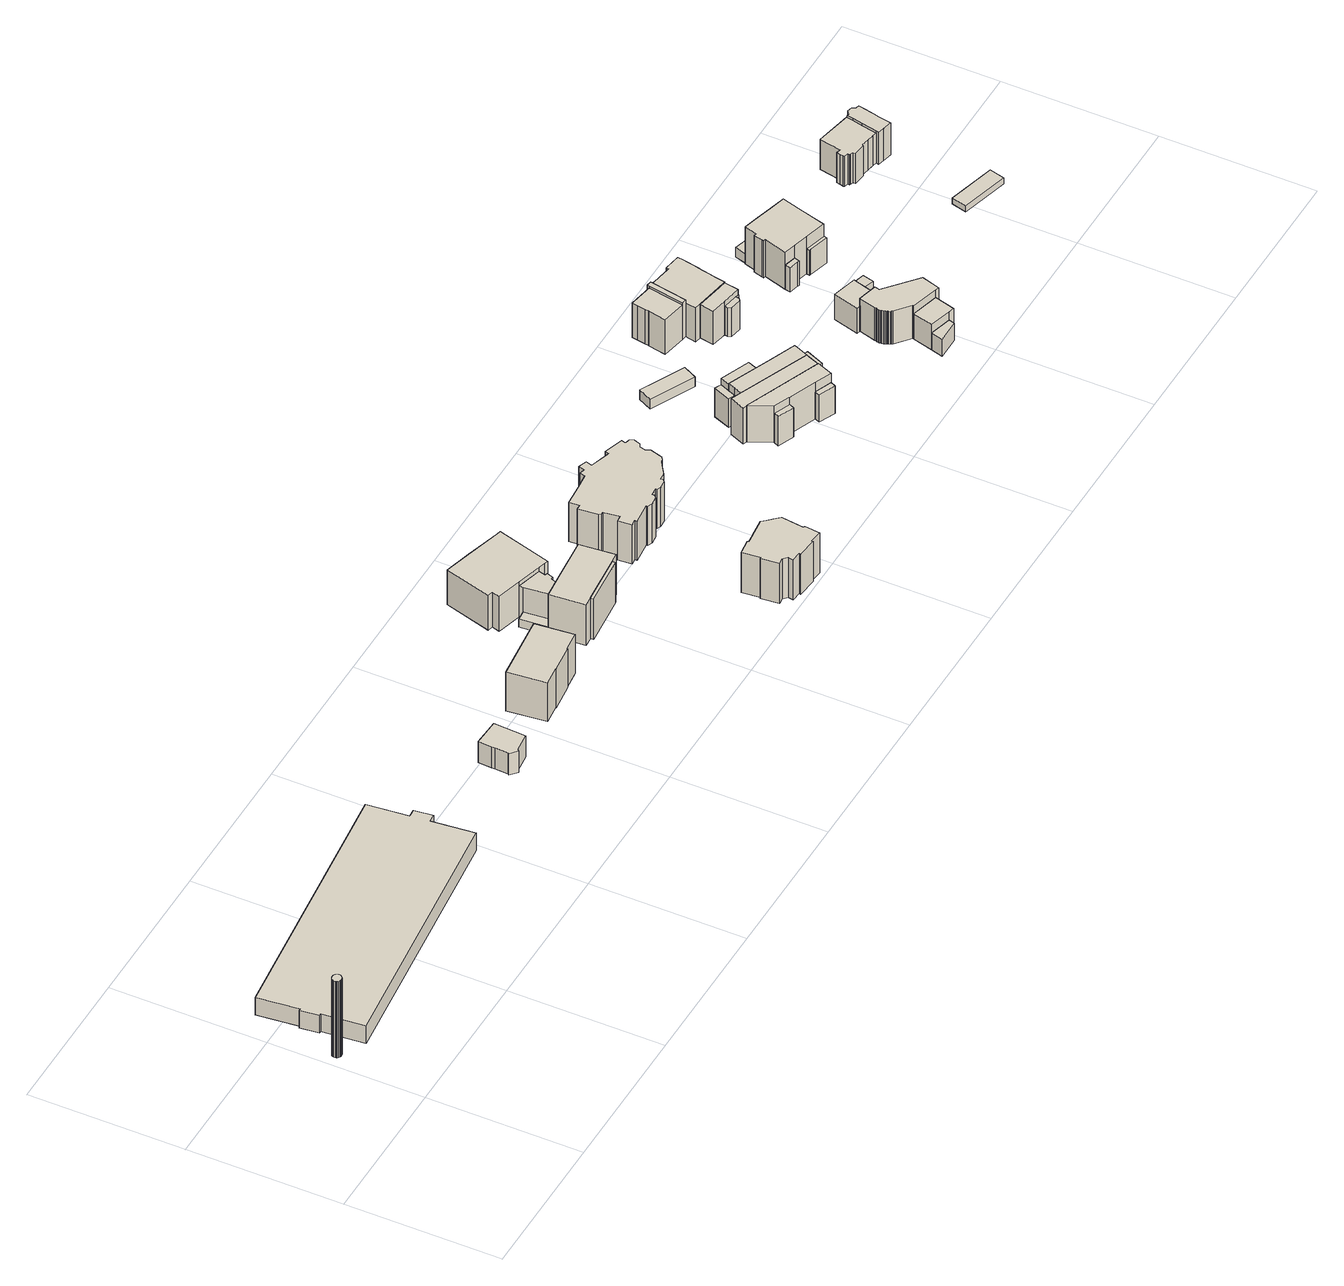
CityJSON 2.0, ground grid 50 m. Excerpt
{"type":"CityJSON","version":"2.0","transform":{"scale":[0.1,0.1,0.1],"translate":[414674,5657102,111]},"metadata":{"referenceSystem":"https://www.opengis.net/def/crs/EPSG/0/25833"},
"CityObjects":{
"building1":{"type":"Building","attributes":{"BodenHoehe":113.78,"gemHoehe":29,"BauwerkHoehe":29,"Breite":3,"Erfassungsdatum_Objekt":"2022-03-29","Gemeindeschluessel":"14612000","Geometrietyp2DReferenz":"3000","measuredHeight":29,"function":"51002_1260"},"geometry":[{"type":"Solid","lod":"1","boundaries":[[[[0,1,2,3,4,5,6,7,8,9,10,11,12,13,14,15,16,17,18,19,20,21,22,23]],[[24,25,26,27,28,29,30,31,32,33,34,35,36,37,38,39,40,41,42,43,44,45,46,47]],[[23,25,24,0]],[[22,26,25,23]],[[21,27,26,22]],[[20,28,27,21]],[[19,29,28,20]],[[18,30,29,19]],[[17,31,30,18]],[[16,32,31,17]],[[15,33,32,16]],[[14,34,33,15]],[[13,35,34,14]],[[12,36,35,13]],[[11,37,36,12]],[[10,38,37,11]],[[9,39,38,10]],[[8,40,39,9]],[[7,41,40,8]],[[6,42,41,7]],[[5,43,42,6]],[[4,44,43,5]],[[3,45,44,4]],[[2,46,45,3]],[[1,47,46,2]],[[0,24,47,1]]]]}]},
"building2":{"type":"Building","attributes":{"Dachtyp_tdc":"tdcFreeFormRoof","Gemeindeschluessel":14612000,"Dachneigung":10.06,"QualitaetDacherkennung":5,"Geometrietyp2DReferenz":"3000","measuredHeight":12.62,"function":"31001_2461","roofType":"5000"},"geometry":[{"type":"Solid","lod":"1","boundaries":[[[[48,49,50,51,52,53,54,55,56,57,58,59]],[[60,61,62,63,64,65,66,67,68,69,70,71]],[[59,61,60,48]],[[58,62,61,59]],[[57,63,62,58]],[[56,64,63,57]],[[55,65,64,56]],[[54,66,65,55]],[[53,67,66,54]],[[52,68,67,53]],[[51,69,68,52]],[[50,70,69,51]],[[49,71,70,50]],[[48,60,71,49]]]]}]},
"building3":{"type":"Building","attributes":{"Dachtyp_tdc":"tdcFreeFormRoof","Gemeindeschluessel":14612000,"Dachneigung":40.31,"QualitaetDacherkennung":32,"Geometrietyp2DReferenz":"3000","measuredHeight":10.6,"function":"31001_9998","roofType":"5000"},"geometry":[{"type":"Solid","lod":"1","boundaries":[[[[72,73,74,75,76,77,78,79,80]],[[81,82,83,84,85,86,87,88,89]],[[80,82,81,72]],[[79,83,82,80]],[[78,84,83,79]],[[77,85,84,78]],[[76,86,85,77]],[[75,87,86,76]],[[74,88,87,75]],[[73,89,88,74]],[[72,81,89,73]]]]}]},
"building4":{"type":"Building","attributes":{"Dachtyp_tdc":"tdcHipRoof","Gemeindeschluessel":14612000,"Dachneigung":13.9,"QualitaetDacherkennung":60,"Geometrietyp2DReferenz":"3000","measuredHeight":15.58,"function":"31001_9998","roofType":"3200"},"geometry":[{"type":"Solid","lod":"1","boundaries":[[[[90,91,92,93,94,95,96,97]],[[98,99,100,101,102,103,104,105]],[[97,99,98,90]],[[96,100,99,97]],[[95,101,100,96]],[[94,102,101,95]],[[93,103,102,94]],[[92,104,103,93]],[[91,105,104,92]],[[90,98,105,91]]]]}]},
"building5":{"type":"Building","attributes":{"Gemeindeschluessel":14612000,"Geometrietyp2DReferenz":"3000","function":"31001_9998","roofType":"9999"},"children":["building5-1","building5-2","building5-3","building5-4"]},
"building5-1":{"type":"BuildingPart","attributes":{"Dachtyp_tdc":"tdcPolyFlatRoof","Dachneigung":0,"QualitaetDacherkennung":65,"Geometrietyp2DReferenz":"3000","measuredHeight":12.22,"roofType":"1000"},"parents":["building5"],"geometry":[{"type":"Solid","lod":"1","boundaries":[[[[106,107,108,109,110,111,112,113,114]],[[115,116,117,118,119,120,121,122,123]],[[114,116,115,106]],[[113,117,116,114]],[[112,118,117,113]],[[111,119,118,112]],[[110,120,119,111]],[[109,121,120,110]],[[108,122,121,109]],[[107,123,122,108]],[[106,115,123,107]]]]}]},
"building5-2":{"type":"BuildingPart","attributes":{"Dachtyp_tdc":"tdcPolyFlatRoof","Dachneigung":4.87,"QualitaetDacherkennung":68,"Geometrietyp2DReferenz":"3000","measuredHeight":3.33,"roofType":"2100"},"parents":["building5"],"geometry":[{"type":"Solid","lod":"1","boundaries":[[[[124,125,126,127]],[[128,116,115,129]],[[127,128,129,124]],[[126,116,128,127]],[[125,115,116,126]],[[124,129,115,125]]]]}]},
"building5-3":{"type":"BuildingPart","attributes":{"Dachtyp_tdc":"tdcFreeFormRoof","Dachneigung":27.16,"QualitaetDacherkennung":24,"Geometrietyp2DReferenz":"3000","measuredHeight":15.42,"roofType":"5000"},"parents":["building5"],"geometry":[{"type":"Solid","lod":"1","boundaries":[[[[130,131,132,133,134]],[[135,136,137,138,139]],[[134,135,139,130]],[[133,136,135,134]],[[132,137,136,133]],[[131,138,137,132]],[[130,139,138,131]]]]}]},
"building5-4":{"type":"BuildingPart","attributes":{"Dachtyp_tdc":"tdcPolyFlatRoof","Dachneigung":0,"QualitaetDacherkennung":55,"Geometrietyp2DReferenz":"3000","measuredHeight":15.4,"roofType":"1000"},"parents":["building5"],"geometry":[{"type":"Solid","lod":"1","boundaries":[[[[140,141,142,143,144,145,146,147]],[[138,137,148,129,123,149,150,139]],[[147,138,139,140]],[[146,137,138,147]],[[145,148,137,146]],[[144,129,148,145]],[[143,123,129,144]],[[142,149,123,143]],[[141,150,149,142]],[[140,139,150,141]]]]}]},
"building6":{"type":"Building","attributes":{"Dachtyp_tdc":"tdcFreeFormRoof","Gemeindeschluessel":14612000,"Dachneigung":0.129,"QualitaetDacherkennung":69,"Geometrietyp2DReferenz":"3000","measuredHeight":14.94,"function":"31001_9998","roofType":"5000"},"geometry":[{"type":"Solid","lod":"1","boundaries":[[[[151,152,153,154,155,156,157,158,159,160,161]],[[162,163,164,165,166,167,168,169,170,171,172]],[[161,163,162,151]],[[160,164,163,161]],[[159,165,164,160]],[[158,166,165,159]],[[157,167,166,158]],[[156,168,167,157]],[[155,169,168,156]],[[154,170,169,155]],[[153,171,170,154]],[[152,172,171,153]],[[151,162,172,152]]]]}]},
"building7":{"type":"Building","attributes":{"Dachtyp_tdc":"tdcFreeFormRoof","Gemeindeschluessel":14612000,"Dachneigung":54.98,"QualitaetDacherkennung":36,"Geometrietyp2DReferenz":"3000","measuredHeight":18.36,"function":"31001_9998","roofType":"5000"},"geometry":[{"type":"Solid","lod":"1","boundaries":[[[[173,174,175,176,177,178,179,180,181,182,183,184,185,186,187,188,189,190,191,192,193,194]],[[195,196,197,198,199,200,201,202,203,204,205,206,207,208,209,210,211,212,213,214,215,216]],[[194,196,195,173]],[[193,197,196,194]],[[192,198,197,193]],[[191,199,198,192]],[[190,200,199,191]],[[189,201,200,190]],[[188,202,201,189]],[[187,203,202,188]],[[186,204,203,187]],[[185,205,204,186]],[[184,206,205,185]],[[183,207,206,184]],[[182,208,207,183]],[[181,209,208,182]],[[180,210,209,181]],[[179,211,210,180]],[[178,212,211,179]],[[177,213,212,178]],[[176,214,213,177]],[[175,215,214,176]],[[174,216,215,175]],[[173,195,216,174]]]]}]},
"building8":{"type":"Building","attributes":{"Dachtyp_tdc":"tdcFreeFormRoof","Gemeindeschluessel":14612000,"Dachneigung":42.93,"QualitaetDacherkennung":35,"Geometrietyp2DReferenz":"3000","measuredHeight":19.03,"function":"31001_9998","roofType":"5000"},"geometry":[{"type":"Solid","lod":"1","boundaries":[[[[217,218,219,220,221,222,223,224,225,226,227,228,229,230,231,232,233,234,235,236,237,238,239,240,241,242,243,244,245,246,247,248,249,250,251,252,253,254,255,256,257,258,259,260]],[[261,262,263,264,265,266,267,268,269,270,271,272,273,274,275,276,277,278,279,280,281,282,283,284,285,286,287,288,289,290,291,292,293,294,295,296,297,298,299,300,301,302,303,304]],[[260,262,261,217]],[[259,263,262,260]],[[258,264,263,259]],[[257,265,264,258]],[[256,266,265,257]],[[255,267,266,256]],[[254,268,267,255]],[[253,269,268,254]],[[252,270,269,253]],[[251,271,270,252]],[[250,272,271,251]],[[249,273,272,250]],[[248,274,273,249]],[[247,275,274,248]],[[246,276,275,247]],[[245,277,276,246]],[[244,278,277,245]],[[243,279,278,244]],[[242,280,279,243]],[[241,281,280,242]],[[240,282,281,241]],[[239,283,282,240]],[[238,284,283,239]],[[237,285,284,238]],[[236,286,285,237]],[[235,287,286,236]],[[234,288,287,235]],[[233,289,288,234]],[[232,290,289,233]],[[231,291,290,232]],[[230,292,291,231]],[[229,293,292,230]],[[228,294,293,229]],[[227,295,294,228]],[[226,296,295,227]],[[225,297,296,226]],[[224,298,297,225]],[[223,299,298,224]],[[222,300,299,223]],[[221,301,300,222]],[[220,302,301,221]],[[219,303,302,220]],[[218,304,303,219]],[[217,261,304,218]]]]}]},
"building9":{"type":"Building","attributes":{"Gemeindeschluessel":14612000,"Geometrietyp2DReferenz":"3000","function":"31001_9998","roofType":"9999"},"children":["building9-1","building9-2","building9-3","building9-4","building9-5","building9-6","building9-7","building9-8","building9-9"]},
"building9-1":{"type":"BuildingPart","attributes":{"Dachtyp_tdc":"tdcPolyFlatRoof","Dachneigung":0,"QualitaetDacherkennung":44,"Geometrietyp2DReferenz":"3000","measuredHeight":10.5,"roofType":"1000"},"parents":["building9"],"geometry":[{"type":"Solid","lod":"1","boundaries":[[[[305,306,307,308,309]],[[310,311,312,313,314]],[[309,311,310,305]],[[308,312,311,309]],[[307,313,312,308]],[[306,314,313,307]],[[305,310,314,306]]]]}]},
"building9-2":{"type":"BuildingPart","attributes":{"Dachtyp_tdc":"tdcGableRoof","Dachneigung":10.39,"QualitaetDacherkennung":14,"Geometrietyp2DReferenz":"3000","measuredHeight":8.92,"roofType":"3100"},"parents":["building9"],"geometry":[{"type":"Solid","lod":"1","boundaries":[[[[315,316,317,318]],[[312,319,320,321]],[[318,319,312,315]],[[317,320,319,318]],[[316,321,320,317]],[[315,312,321,316]]]]}]},
"building9-3":{"type":"BuildingPart","attributes":{"Dachtyp_tdc":"tdcCutGableRoof","Dachneigung":0.361,"QualitaetDacherkennung":44,"Geometrietyp2DReferenz":"3000","measuredHeight":14.58,"roofType":"9999"},"parents":["building9"],"geometry":[{"type":"Solid","lod":"1","boundaries":[[[[322,323,324,325,326,327,328]],[[321,329,330,331,332,333,334]],[[327,329,321,328]],[[326,330,329,327]],[[325,331,330,326]],[[324,332,331,325]],[[323,333,332,324]],[[322,334,333,323]],[[328,321,334,322]]]]}]},
"building9-4":{"type":"BuildingPart","attributes":{"Dachtyp_tdc":"tdcFreeFormRoof","Dachneigung":48.6,"QualitaetDacherkennung":26,"Geometrietyp2DReferenz":"3000","measuredHeight":11.54,"roofType":"5000"},"parents":["building9"],"geometry":[{"type":"Solid","lod":"1","boundaries":[[[[335,336,337,338,339]],[[340,341,342,343,344]],[[339,341,340,335]],[[338,342,341,339]],[[337,343,342,338]],[[336,344,343,337]],[[335,340,344,336]]]]}]},
"building9-5":{"type":"BuildingPart","attributes":{"Dachtyp_tdc":"tdcCutTentRoof","Dachneigung":24.88,"QualitaetDacherkennung":39,"Geometrietyp2DReferenz":"3000","measuredHeight":14.64,"roofType":"9999"},"parents":["building9"],"geometry":[{"type":"Solid","lod":"1","boundaries":[[[[345,346,347,348,349,350,351]],[[334,333,344,352,353,314,313]],[[351,333,334,345]],[[350,344,333,351]],[[349,352,344,350]],[[348,353,352,349]],[[347,314,353,348]],[[346,313,314,347]],[[345,334,313,346]]]]}]},
"building9-6":{"type":"BuildingPart","attributes":{"Dachtyp_tdc":"tdcPolyFlatRoof","Dachneigung":0,"QualitaetDacherkennung":44,"Geometrietyp2DReferenz":"3000","measuredHeight":10.48,"roofType":"1000"},"parents":["building9"],"geometry":[{"type":"Solid","lod":"1","boundaries":[[[[354,355,356,357]],[[358,359,360,361]],[[357,359,358,354]],[[356,360,359,357]],[[355,361,360,356]],[[354,358,361,355]]]]}]},
"building9-7":{"type":"BuildingPart","attributes":{"Dachtyp_tdc":"tdcPolyFlatRoof","Dachneigung":14.21,"QualitaetDacherkennung":38,"Geometrietyp2DReferenz":"3000","measuredHeight":13.79,"roofType":"2100"},"parents":["building9"],"geometry":[{"type":"Solid","lod":"1","boundaries":[[[[362,363,364,365]],[[353,352,343,366]],[[365,352,353,362]],[[364,343,352,365]],[[363,366,343,364]],[[362,353,366,363]]]]}]},
"building9-8":{"type":"BuildingPart","attributes":{"Dachtyp_tdc":"tdcPolyFlatRoof","Dachneigung":13.49,"QualitaetDacherkennung":42,"Geometrietyp2DReferenz":"3000","measuredHeight":14.58,"roofType":"2100"},"parents":["building9"],"geometry":[{"type":"Solid","lod":"1","boundaries":[[[[367,368,369,370,371,372,373]],[[361,374,375,376,330,329,358]],[[373,374,361,367]],[[372,375,374,373]],[[371,376,375,372]],[[370,330,376,371]],[[369,329,330,370]],[[368,358,329,369]],[[367,361,358,368]]]]}]},
"building9-9":{"type":"BuildingPart","attributes":{"Dachtyp_tdc":"tdcGableRoof","Dachneigung":15.01,"QualitaetDacherkennung":10,"Geometrietyp2DReferenz":"3000","measuredHeight":11.82,"roofType":"3100"},"parents":["building9"],"geometry":[{"type":"Solid","lod":"1","boundaries":[[[[377,378,379,380,381]],[[374,382,383,376,375]],[[381,382,374,377]],[[380,383,382,381]],[[379,376,383,380]],[[378,375,376,379]],[[377,374,375,378]]]]}]},
"building10":{"type":"Building","attributes":{"Dachtyp_tdc":"tdcGableRoof","Gemeindeschluessel":14612000,"Dachneigung":27.69,"QualitaetDacherkennung":64,"Geometrietyp2DReferenz":"3000","measuredHeight":4.43,"function":"31001_2463","roofType":"3100"},"geometry":[{"type":"Solid","lod":"1","boundaries":[[[[384,385,386,387]],[[388,389,390,391]],[[387,389,388,384]],[[386,390,389,387]],[[385,391,390,386]],[[384,388,391,385]]]]}]},
"building11":{"type":"Building","attributes":{"Gemeindeschluessel":14612000,"Geometrietyp2DReferenz":"3000","function":"31001_9998","roofType":"9999"},"children":["building11-1","building11-2","building11-3","building11-4","building11-5","building11-6"]},
"building11-1":{"type":"BuildingPart","attributes":{"Dachtyp_tdc":"tdcPolyFlatRoof","Dachneigung":36.43,"QualitaetDacherkennung":38,"Geometrietyp2DReferenz":"3000","measuredHeight":11.46,"roofType":"2100"},"parents":["building11"],"geometry":[{"type":"Solid","lod":"1","boundaries":[[[[392,393,394,395,396]],[[397,398,399,400,401]],[[396,398,397,392]],[[395,399,398,396]],[[394,400,399,395]],[[393,401,400,394]],[[392,397,401,393]]]]}]},
"building11-2":{"type":"BuildingPart","attributes":{"Dachtyp_tdc":"tdcFreeFormRoof","Dachneigung":81.13,"QualitaetDacherkennung":40,"Geometrietyp2DReferenz":"3000","measuredHeight":16.23,"roofType":"5000"},"parents":["building11"],"geometry":[{"type":"Solid","lod":"1","boundaries":[[[[402,403,404,405,406]],[[407,408,409,410,411]],[[406,408,407,402]],[[405,409,408,406]],[[404,410,409,405]],[[403,411,410,404]],[[402,407,411,403]]]]}]},
"building11-3":{"type":"BuildingPart","attributes":{"Dachtyp_tdc":"tdcGableRoof","Dachneigung":13.24,"QualitaetDacherkennung":36,"Geometrietyp2DReferenz":"3000","measuredHeight":14.51,"roofType":"3100"},"parents":["building11"],"geometry":[{"type":"Solid","lod":"1","boundaries":[[[[412,413,414,415,416]],[[417,418,419,420,421]],[[416,418,417,412]],[[415,419,418,416]],[[414,420,419,415]],[[413,421,420,414]],[[412,417,421,413]]]]}]},
"building11-4":{"type":"BuildingPart","attributes":{"Dachtyp_tdc":"tdcCutGableRoof","Dachneigung":2.93,"QualitaetDacherkennung":19,"Geometrietyp2DReferenz":"3000","measuredHeight":14.22,"roofType":"9999"},"parents":["building11"],"geometry":[{"type":"Solid","lod":"1","boundaries":[[[[422,423,424,425,426,427,428,429,430,431,432,433,434,435,436,437,438,439,440]],[[441,442,443,444,398,397,401,445,418,446,447,417,448,410,409,449,450,451,452]],[[440,442,441,422]],[[439,443,442,440]],[[438,444,443,439]],[[437,398,444,438]],[[436,397,398,437]],[[435,401,397,436]],[[434,445,401,435]],[[433,418,445,434]],[[432,446,418,433]],[[431,447,446,432]],[[430,417,447,431]],[[429,448,417,430]],[[428,410,448,429]],[[427,409,410,428]],[[426,449,409,427]],[[425,450,449,426]],[[424,451,450,425]],[[423,452,451,424]],[[422,441,452,423]]]]}]},
"building11-5":{"type":"BuildingPart","attributes":{"Dachtyp_tdc":"tdcFreeFormRoof","Dachneigung":52.15,"QualitaetDacherkennung":15,"Geometrietyp2DReferenz":"3000","measuredHeight":11.71,"roofType":"5000"},"parents":["building11"],"geometry":[{"type":"Solid","lod":"1","boundaries":[[[[453,454,455,456,457,458,459,460,461,462]],[[463,464,465,466,467,468,469,470,420,419]],[[461,464,463,462]],[[460,465,464,461]],[[459,466,465,460]],[[458,467,466,459]],[[457,468,467,458]],[[456,469,468,457]],[[455,470,469,456]],[[454,420,470,455]],[[453,419,420,454]],[[462,463,419,453]]]]}]},
"building11-6":{"type":"BuildingPart","attributes":{"Dachtyp_tdc":"tdcGableRoof","Dachneigung":31.69,"QualitaetDacherkennung":50,"Geometrietyp2DReferenz":"3000","measuredHeight":14.89,"roofType":"3100"},"parents":["building11"],"geometry":[{"type":"Solid","lod":"1","boundaries":[[[[471,472,473,474,475,476,477,478,479]],[[480,481,407,482,411,483,484,485,486]],[[479,481,480,471]],[[478,407,481,479]],[[477,482,407,478]],[[476,411,482,477]],[[475,483,411,476]],[[474,484,483,475]],[[473,485,484,474]],[[472,486,485,473]],[[471,480,486,472]]]]}]},
"building12":{"type":"Building","attributes":{"Gemeindeschluessel":14612000,"Geometrietyp2DReferenz":"3000","function":"31001_9998","roofType":"9999"},"children":["building12-1","building12-2","building12-3","building12-4","building12-5"]},
"building12-1":{"type":"BuildingPart","attributes":{"Dachtyp_tdc":"tdcGableRoof","Dachneigung":36.19,"QualitaetDacherkennung":18,"Geometrietyp2DReferenz":"3000","measuredHeight":7.35,"roofType":"3100"},"parents":["building12"],"geometry":[{"type":"Solid","lod":"1","boundaries":[[[[487,488,489,490]],[[491,492,493,494]],[[490,492,491,487]],[[489,493,492,490]],[[488,494,493,489]],[[487,491,494,488]]]]}]},
"building12-2":{"type":"BuildingPart","attributes":{"Dachtyp_tdc":"tdcPolyFlatRoof","Dachneigung":0,"QualitaetDacherkennung":35,"Geometrietyp2DReferenz":"3000","measuredHeight":9.49,"roofType":"1000"},"parents":["building12"],"geometry":[{"type":"Solid","lod":"1","boundaries":[[[[495,496,497,498,499,500,501,502]],[[503,504,505,506,507,508,509,510]],[[502,504,503,495]],[[501,505,504,502]],[[500,506,505,501]],[[499,507,506,500]],[[498,508,507,499]],[[497,509,508,498]],[[496,510,509,497]],[[495,503,510,496]]]]}]},
"building12-3":{"type":"BuildingPart","attributes":{"Dachtyp_tdc":"tdcPolyFlatRoof","Dachneigung":0,"QualitaetDacherkennung":55,"Geometrietyp2DReferenz":"3000","measuredHeight":9.63,"roofType":"1000"},"parents":["building12"],"geometry":[{"type":"Solid","lod":"1","boundaries":[[[[511,512,513,514,515]],[[516,517,494,493,518]],[[515,517,516,511]],[[514,494,517,515]],[[513,493,494,514]],[[512,518,493,513]],[[511,516,518,512]]]]}]},
"building12-4":{"type":"BuildingPart","attributes":{"Dachtyp_tdc":"tdcPolyFlatRoof","Dachneigung":0,"QualitaetDacherkennung":68,"Geometrietyp2DReferenz":"3000","measuredHeight":9.59,"roofType":"1000"},"parents":["building12"],"geometry":[{"type":"Solid","lod":"1","boundaries":[[[[519,520,521,522]],[[523,524,505,504]],[[522,524,523,519]],[[521,505,524,522]],[[520,504,505,521]],[[519,523,504,520]]]]}]},
"building12-5":{"type":"BuildingPart","attributes":{"Dachtyp_tdc":"tdcPolyFlatRoof","Dachneigung":0,"QualitaetDacherkennung":65,"Geometrietyp2DReferenz":"3000","measuredHeight":12.47,"roofType":"1000"},"parents":["building12"],"geometry":[{"type":"Solid","lod":"1","boundaries":[[[[525,526,527,528,529,530,531,532,533,534,535,536,537,538,539,540,541,542,543,544,545,546,547,548]],[[549,516,518,550,551,552,553,554,555,556,557,558,559,560,561,562,563,564,565,566,508,507,567,568]],[[548,516,549,525]],[[547,518,516,548]],[[546,550,518,547]],[[545,551,550,546]],[[544,552,551,545]],[[543,553,552,544]],[[542,554,553,543]],[[541,555,554,542]],[[540,556,555,541]],[[539,557,556,540]],[[538,558,557,539]],[[537,559,558,538]],[[536,560,559,537]],[[535,561,560,536]],[[534,562,561,535]],[[533,563,562,534]],[[532,564,563,533]],[[531,565,564,532]],[[530,566,565,531]],[[529,508,566,530]],[[528,507,508,529]],[[527,567,507,528]],[[526,568,567,527]],[[525,549,568,526]]]]}]},
"building13":{"type":"Building","attributes":{"Gemeindeschluessel":14612000,"Geometrietyp2DReferenz":"3000","function":"31001_9998","roofType":"9999"},"children":["building13-1","building13-2","building13-3","building13-4"]},
"building13-1":{"type":"BuildingPart","attributes":{"Dachtyp_tdc":"tdcFreeFormRoof","Dachneigung":63.16,"QualitaetDacherkennung":17,"Geometrietyp2DReferenz":"3000","measuredHeight":10.06,"roofType":"5000"},"parents":["building13"],"geometry":[{"type":"Solid","lod":"1","boundaries":[[[[569,570,571,572,573,574]],[[575,576,577,578,579,580]],[[574,576,575,569]],[[573,577,576,574]],[[572,578,577,573]],[[571,579,578,572]],[[570,580,579,571]],[[569,575,580,570]]]]}]},
"building13-2":{"type":"BuildingPart","attributes":{"Dachtyp_tdc":"tdcGableRoof","Dachneigung":24.55,"QualitaetDacherkennung":25,"Geometrietyp2DReferenz":"3000","measuredHeight":15.9,"roofType":"3100"},"parents":["building13"],"geometry":[{"type":"Solid","lod":"1","boundaries":[[[[581,582,583,584,585,586,587,588,589,590,591,592,593,594,595,596,597]],[[598,579,577,599,600,601,602,603,604,605,606,607,608,609,610,611,612]],[[597,579,598,581]],[[596,577,579,597]],[[595,599,577,596]],[[594,600,599,595]],[[593,601,600,594]],[[592,602,601,593]],[[591,603,602,592]],[[590,604,603,591]],[[589,605,604,590]],[[588,606,605,589]],[[587,607,606,588]],[[586,608,607,587]],[[585,609,608,586]],[[584,610,609,585]],[[583,611,610,584]],[[582,612,611,583]],[[581,598,612,582]]]]}]},
"building13-3":{"type":"BuildingPart","attributes":{"Dachtyp_tdc":"tdcFreeFormRoof","Dachneigung":72.47,"QualitaetDacherkennung":7,"Geometrietyp2DReferenz":"3000","measuredHeight":10.44,"roofType":"5000"},"parents":["building13"],"geometry":[{"type":"Solid","lod":"1","boundaries":[[[[613,614,615,616,617]],[[612,618,619,620,598]],[[617,618,612,613]],[[616,619,618,617]],[[615,620,619,616]],[[614,598,620,615]],[[613,612,598,614]]]]}]},
"building13-4":{"type":"BuildingPart","attributes":{"Dachtyp_tdc":"tdcFreeFormRoof","Dachneigung":79.88,"QualitaetDacherkennung":36,"Geometrietyp2DReferenz":"3000","measuredHeight":10.59,"roofType":"5000"},"parents":["building13"],"geometry":[{"type":"Solid","lod":"1","boundaries":[[[[621,622,623,624,625,626,627,628,629,630,631]],[[632,633,634,635,611,609,608,636,637,638,639]],[[631,633,632,621]],[[630,634,633,631]],[[629,635,634,630]],[[628,611,635,629]],[[627,609,611,628]],[[626,608,609,627]],[[625,636,608,626]],[[624,637,636,625]],[[623,638,637,624]],[[622,639,638,623]],[[621,632,639,622]]]]}]},
"building14":{"type":"Building","attributes":{"Dachtyp_tdc":"tdcPolyFlatRoof","Gemeindeschluessel":14612000,"Dachneigung":0,"QualitaetDacherkennung":60,"Geometrietyp2DReferenz":"3000","measuredHeight":3.62,"function":"31001_9998","roofType":"1000"},"geometry":[{"type":"Solid","lod":"1","boundaries":[[[[640,641,642,643]],[[606,605,644,645]],[[643,605,606,640]],[[642,644,605,643]],[[641,645,644,642]],[[640,606,645,641]]]]}]},
"building15":{"type":"Building","attributes":{"Dachtyp_tdc":"tdcPolyFlatRoof","Gemeindeschluessel":14612000,"Dachneigung":0,"QualitaetDacherkennung":65,"Geometrietyp2DReferenz":"3000","measuredHeight":2.22,"function":"31001_9998","roofType":"1000"},"geometry":[{"type":"Solid","lod":"1","boundaries":[[[[646,647,648,649]],[[650,651,652,653]],[[649,651,650,646]],[[648,652,651,649]],[[647,653,652,648]],[[646,650,653,647]]]]}]},
"building16":{"type":"Building","attributes":{"Gemeindeschluessel":14612000,"Geometrietyp2DReferenz":"3000","function":"31001_9998","roofType":"9999"},"children":["building16-1","building16-2"]},
"building16-1":{"type":"BuildingPart","attributes":{"Dachtyp_tdc":"tdcCutGableRoof","Dachneigung":23.67,"QualitaetDacherkennung":35,"Geometrietyp2DReferenz":"3000","measuredHeight":13.41,"roofType":"9999"},"parents":["building16"],"geometry":[{"type":"Solid","lod":"1","boundaries":[[[[654,655,656,657,658,659,660,661,662,663,664,665,666,667,668]],[[669,670,671,672,673,674,675,676,677,678,679,680,681,682,683]],[[668,670,669,654]],[[667,671,670,668]],[[666,672,671,667]],[[665,673,672,666]],[[664,674,673,665]],[[663,675,674,664]],[[662,676,675,663]],[[661,677,676,662]],[[660,678,677,661]],[[659,679,678,660]],[[658,680,679,659]],[[657,681,680,658]],[[656,682,681,657]],[[655,683,682,656]],[[654,669,683,655]]]]}]},
"building16-2":{"type":"BuildingPart","attributes":{"Dachtyp_tdc":"tdcFreeFormRoof","Dachneigung":24.21,"QualitaetDacherkennung":60,"Geometrietyp2DReferenz":"3000","measuredHeight":12.94,"roofType":"5000"},"parents":["building16"],"geometry":[{"type":"Solid","lod":"1","boundaries":[[[[684,685,686,687,688,689,690,691,692,693,694,695,696,697,698,699,700,701,702]],[[703,704,705,706,707,708,709,710,711,712,713,714,715,716,717,718,719,676,673]],[[702,704,703,684]],[[701,705,704,702]],[[700,706,705,701]],[[699,707,706,700]],[[698,708,707,699]],[[697,709,708,698]],[[696,710,709,697]],[[695,711,710,696]],[[694,712,711,695]],[[693,713,712,694]],[[692,714,713,693]],[[691,715,714,692]],[[690,716,715,691]],[[689,717,716,690]],[[688,718,717,689]],[[687,719,718,688]],[[686,676,719,687]],[[685,673,676,686]],[[684,703,673,685]]]]}]}
},
"vertices":[
[10,289,318],[11,285,318],[12,284,318],[14,281,318],[18,278,318],[19,278,318],[22,277,318],[27,277,318],[32,278,318],[35,281,318],[38,285,318],[40,289,318],[40,294,318],[38,298,318],[35,302,318],[32,305,318],[28,306,318],[27,306,318],[22,306,318],[18,305,318],[14,302,318],[12,299,318],[11,298,318],[10,294,318],[10,289,28],[10,294,28],[11,298,28],[12,299,28],[14,302,28],[18,305,28],[22,306,28],[27,306,28],[28,306,28],[32,305,28],[35,302,28],[38,298,28],[40,294,28],[40,289,28],[38,285,28],[35,281,28],[32,278,28],[27,277,28],[22,277,28],[19,278,28],[18,278,28],[14,281,28],[12,284,28],[11,285,28],
[72,573,88],[87,439,88],[80,439,88],[87,378,88],[94,378,88],[108,242,88],[964,335,88],[949,472,88],[975,475,88],[968,535,88],[942,533,88],[928,666,88],[72,573,22],[928,666,22],[942,533,22],[968,535,22],[975,475,22],[949,472,22],[964,335,22],[108,242,22],[94,378,22],[87,378,22],[80,439,22],[87,439,22],
[1283,396,104],[1306,377,104],[1310,382,104],[1372,388,104],[1377,492,104],[1290,496,104],[1288,452,104],[1288,442,104],[1286,400,104],[1283,396,24],[1286,400,24],[1288,442,24],[1288,452,24],[1290,496,24],[1377,492,24],[1372,388,24],[1310,382,24],[1306,377,24],
[1592,405,172],[1682,415,172],[1682,417,172],[1744,424,172],[1731,548,172],[1516,525,172],[1530,400,172],[1592,407,172],[1592,405,25],[1592,407,25],[1530,400,25],[1516,525,25],[1731,548,25],[1744,424,25],[1682,417,25],[1682,415,25],
[1888,568,145],[1936,573,145],[1946,604,145],[1954,602,145],[1960,623,145],[1952,626,145],[1958,648,145],[1878,670,145],[1879,657,145],[1888,568,22],[1879,657,22],[1878,670,22],[1958,648,22],[1952,626,22],[1960,623,22],[1954,602,22],[1946,604,22],[1936,573,22],
[1854,565,52],[1888,568,52],[1879,657,52],[1846,654,52],[1846,654,22],[1854,565,22],
[2059,469,175],[1895,454,175],[1895,453,175],[1896,443,175],[2060,459,175],[2060,459,22],[1896,443,22],[1895,453,22],[1895,454,22],[2059,469,22],
[2059,469,176],[2089,472,176],[2078,586,176],[1936,573,176],[1854,565,176],[1864,451,176],[1895,453,176],[1895,454,176],[1864,451,22],[2078,586,22],[2089,472,22],
[1831,872,160],[1789,721,160],[1806,717,160],[1799,692,160],[1878,670,160],[1958,648,160],[1979,641,160],[1992,638,160],[2041,813,160],[2029,816,160],[1917,848,160],[1831,872,28],[1917,848,28],[2029,816,28],[2041,813,28],[1992,638,28],[1979,641,28],[1958,648,28],[1878,670,28],[1799,692,28],[1806,717,28],[1789,721,28],
[2257,164,176],[2264,105,176],[2259,105,176],[2266,46,176],[2286,49,176],[2299,37,176],[2297,20,176],[2328,17,176],[2327,12,176],[2390,5,176],[2390,10,176],[2430,5,176],[2436,55,176],[2430,56,176],[2439,130,176],[2422,148,176],[2409,161,176],[2397,175,176],[2334,168,176],[2325,167,176],[2307,165,176],[2306,170,176],[2257,164,24],[2306,170,24],[2307,165,24],[2325,167,24],[2334,168,24],[2397,175,24],[2409,161,24],[2422,148,24],[2439,130,24],[2430,56,24],[2436,55,24],[2430,5,24],[2390,10,24],[2390,5,24],[2327,12,24],[2328,17,24],[2297,20,24],[2299,37,24],[2286,49,24],[2266,46,24],[2259,105,24],[2264,105,24],
[2213,658,171],[2219,594,171],[2225,587,171],[2233,588,171],[2239,537,171],[2220,535,171],[2224,491,171],[2243,493,171],[2244,485,171],[2312,492,171],[2313,487,171],[2327,481,171],[2354,484,171],[2363,493,171],[2362,499,171],[2387,501,171],[2388,496,171],[2399,490,171],[2424,492,171],[2432,501,171],[2431,507,171],[2452,509,171],[2497,540,171],[2501,538,171],[2513,546,171],[2525,587,171],[2518,601,171],[2523,620,171],[2534,626,171],[2541,648,171],[2534,660,171],[2519,664,171],[2523,678,171],[2462,698,171],[2458,685,171],[2393,706,171],[2399,726,171],[2372,735,171],[2365,715,171],[2350,720,171],[2345,702,171],[2293,697,171],[2225,692,171],[2228,659,171],[2213,658,23],[2228,659,23],[2225,692,23],[2293,697,23],[2345,702,23],[2350,720,23],[2365,715,23],[2372,735,23],[2399,726,23],[2393,706,23],[2458,685,23],[2462,698,23],[2523,678,23],[2519,664,23],[2534,660,23],[2541,648,23],[2534,626,23],[2523,620,23],[2518,601,23],[2525,587,23],[2513,546,23],[2501,538,23],[2497,540,23],[2452,509,23],[2431,507,23],[2432,501,23],[2424,492,23],[2399,490,23],[2388,496,23],[2387,501,23],[2362,499,23],[2363,493,23],[2354,484,23],[2327,481,23],[2313,487,23],[2312,492,23],[2244,485,23],[2243,493,23],[2224,491,23],[2220,535,23],[2239,537,23],[2233,588,23],[2225,587,23],[2219,594,23],
[3039,487,121],[3032,469,121],[3115,436,121],[3116,439,121],[3122,453,121],[3039,487,16],[3122,453,16],[3116,439,16],[3115,436,16],[3032,469,16],
[3116,439,98],[3091,378,98],[3137,360,98],[3162,420,98],[3162,420,16],[3137,360,16],[3091,378,16],
[3096,388,152],[2870,481,152],[2837,494,152],[2817,446,152],[2829,441,152],[3077,342,152],[3091,378,152],[3077,342,16],[2829,441,16],[2817,446,16],[2837,494,16],[2870,481,16],[3096,388,16],
[2860,513,125],[2880,505,125],[2902,559,125],[2894,563,125],[2882,568,125],[2860,513,16],[2882,568,16],[2894,563,16],[2902,559,16],[2880,505,16],
[3096,388,153],[3115,436,153],[3032,469,153],[2984,489,153],[2889,528,153],[2880,505,153],[2870,481,153],[2889,528,16],[2984,489,16],
[3056,291,120],[3002,313,120],[2996,297,120],[3049,275,120],[3056,291,16],[3049,275,16],[2996,297,16],[3002,313,16],
[2984,489,149],[2997,521,149],[2902,559,149],[2889,528,149],[2997,521,16],
[3002,313,155],[3056,291,155],[3077,342,155],[2829,441,155],[2862,371,155],[2914,350,155],[2914,349,155],[2914,349,16],[2914,350,16],[2862,371,16],
[2914,349,128],[2914,350,128],[2862,371,128],[2855,355,128],[2907,333,128],[2907,333,16],[2855,355,16],
[2843,786,59],[2821,741,59],[2962,672,59],[2984,716,59],[2843,786,22],[2984,716,22],[2962,672,22],[2821,741,22],
[3283,827,127],[3272,769,127],[3290,785,127],[3294,806,127],[3284,826,127],[3283,827,18],[3284,826,18],[3294,806,18],[3290,785,18],[3272,769,18],
[3145,910,157],[3125,795,157],[3139,792,157],[3161,914,157],[3146,917,157],[3145,910,18],[3146,917,18],[3161,914,18],[3139,792,18],[3125,795,18],
[3153,754,145],[3145,708,145],[3196,699,145],[3257,688,145],[3265,734,145],[3153,754,18],[3265,734,18],[3257,688,18],[3196,699,18],[3145,708,18],
[3243,908,147],[3242,899,147],[3221,903,147],[3204,906,147],[3191,908,147],[3161,914,147],[3139,792,147],[3132,758,147],[3153,754,147],[3175,750,147],[3235,739,147],[3265,734,147],[3271,768,147],[3272,769,147],[3283,827,147],[3284,826,147],[3295,884,147],[3297,899,147],[3266,904,147],[3243,908,18],[3266,904,18],[3297,899,18],[3295,884,18],[3271,768,18],[3235,739,18],[3175,750,18],[3132,758,18],[3191,908,18],[3204,906,18],[3221,903,18],[3242,899,18],
[3257,688,127],[3196,699,127],[3195,696,127],[3193,687,127],[3198,678,127],[3234,671,127],[3242,677,127],[3244,683,127],[3244,687,127],[3256,685,127],[3256,685,18],[3244,687,18],[3244,683,18],[3242,677,18],[3234,671,18],[3198,678,18],[3193,687,18],[3195,696,18],
[3065,908,149],[3060,879,149],[3058,868,149],[3057,866,149],[3047,809,149],[3125,795,149],[3135,852,149],[3145,910,149],[3068,924,149],[3065,908,18],[3068,924,18],[3135,852,18],[3047,809,18],[3057,866,18],[3058,868,18],[3060,879,18],
[3466,113,87],[3471,132,87],[3402,151,87],[3391,113,87],[3466,113,22],[3391,113,22],[3402,151,22],[3471,132,22],
[3469,431,117],[3390,452,117],[3367,369,117],[3378,366,117],[3440,350,117],[3445,349,117],[3456,389,117],[3467,424,117],[3469,431,22],[3467,424,22],[3456,389,22],[3445,349,22],[3440,350,22],[3378,366,22],[3367,369,22],[3390,452,22],
[3507,193,118],[3419,217,118],[3402,151,118],[3471,132,118],[3489,127,118],[3507,193,22],[3489,127,22],[3419,217,22],
[3496,416,118],[3467,424,118],[3456,389,118],[3487,380,118],[3496,416,22],[3487,380,22],
[3519,189,147],[3536,249,147],[3436,335,147],[3440,350,147],[3378,366,147],[3379,366,147],[3364,311,147],[3363,307,147],[3362,303,147],[3362,299,147],[3361,296,147],[3361,292,147],[3362,288,147],[3363,283,147],[3364,279,147],[3365,275,147],[3367,272,147],[3368,269,147],[3370,265,147],[3372,262,147],[3375,259,147],[3420,221,147],[3419,217,147],[3507,193,147],[3519,189,22],[3420,221,22],[3375,259,22],[3372,262,22],[3370,265,22],[3368,269,22],[3367,272,22],[3365,275,22],[3364,279,22],[3363,283,22],[3362,288,22],[3361,292,22],[3361,296,22],[3362,299,22],[3362,303,22],[3363,307,22],[3364,311,22],[3379,366,22],[3436,335,22],[3536,249,22],
[3468,609,110],[3475,607,110],[3480,624,110],[3443,634,110],[3442,634,110],[3438,617,110],[3468,609,18],[3438,617,18],[3442,634,18],[3443,634,18],[3480,624,18],[3475,607,18],
[3527,611,158],[3596,592,158],[3601,610,158],[3618,671,158],[3638,741,158],[3585,755,158],[3550,765,158],[3536,769,158],[3488,782,158],[3485,783,158],[3473,742,158],[3466,744,158],[3458,715,158],[3457,710,158],[3464,708,158],[3442,634,158],[3480,624,158],[3527,611,18],[3464,708,18],[3457,710,18],[3458,715,18],[3466,744,18],[3473,742,18],[3485,783,18],[3488,782,18],[3536,769,18],[3550,765,18],[3585,755,18],[3638,741,18],[3618,671,18],[3601,610,18],[3596,592,18],
[3596,592,113],[3527,611,113],[3525,600,113],[3530,599,113],[3593,581,113],[3593,581,18],[3530,599,18],[3525,600,18],
[3630,652,82],[3640,689,82],[3631,692,82],[3646,749,82],[3588,765,82],[3585,755,82],[3638,741,82],[3601,610,82],[3608,608,82],[3611,607,82],[3624,654,82],[3630,652,18],[3624,654,18],[3611,607,18],[3608,608,18],[3588,765,18],[3646,749,18],[3631,692,18],[3640,689,18],
[3536,769,54],[3546,806,54],[3498,820,54],[3488,782,54],[3498,820,18],[3546,806,18],
[4127,297,26],[4140,346,26],[3987,387,26],[3974,338,26],[4127,297,4],[3974,338,4],[3987,387,4],[4140,346,4],
[4096,675,126],[4100,694,126],[4106,725,126],[4111,746,126],[4098,749,126],[4094,760,126],[4077,764,126],[4065,755,126],[4060,757,126],[4056,735,126],[4049,704,126],[4039,654,126],[4037,645,126],[4058,640,126],[4088,634,126],[4096,675,5],[4088,634,5],[4058,640,5],[4037,645,5],[4039,654,5],[4049,704,5],[4056,735,5],[4060,757,5],[4065,755,5],[4077,764,5],[4094,760,5],[4098,749,5],[4111,746,5],[4106,725,5],[4100,694,5],
[4024,658,119],[4039,654,119],[4060,757,119],[4060,758,119],[3944,782,119],[3930,712,119],[3916,715,119],[3914,703,119],[3911,692,119],[3911,688,119],[3924,685,119],[3923,678,119],[3926,678,119],[3936,675,119],[3937,666,119],[3974,662,119],[3976,664,119],[3977,667,119],[4004,661,119],[4024,658,5],[4004,661,5],[3977,667,5],[3976,664,5],[3974,662,5],[3937,666,5],[3936,675,5],[3926,678,5],[3923,678,5],[3924,685,5],[3911,688,5],[3911,692,5],[3914,703,5],[3916,715,5],[3930,712,5],[3944,782,5],[4060,758,5]
]}
